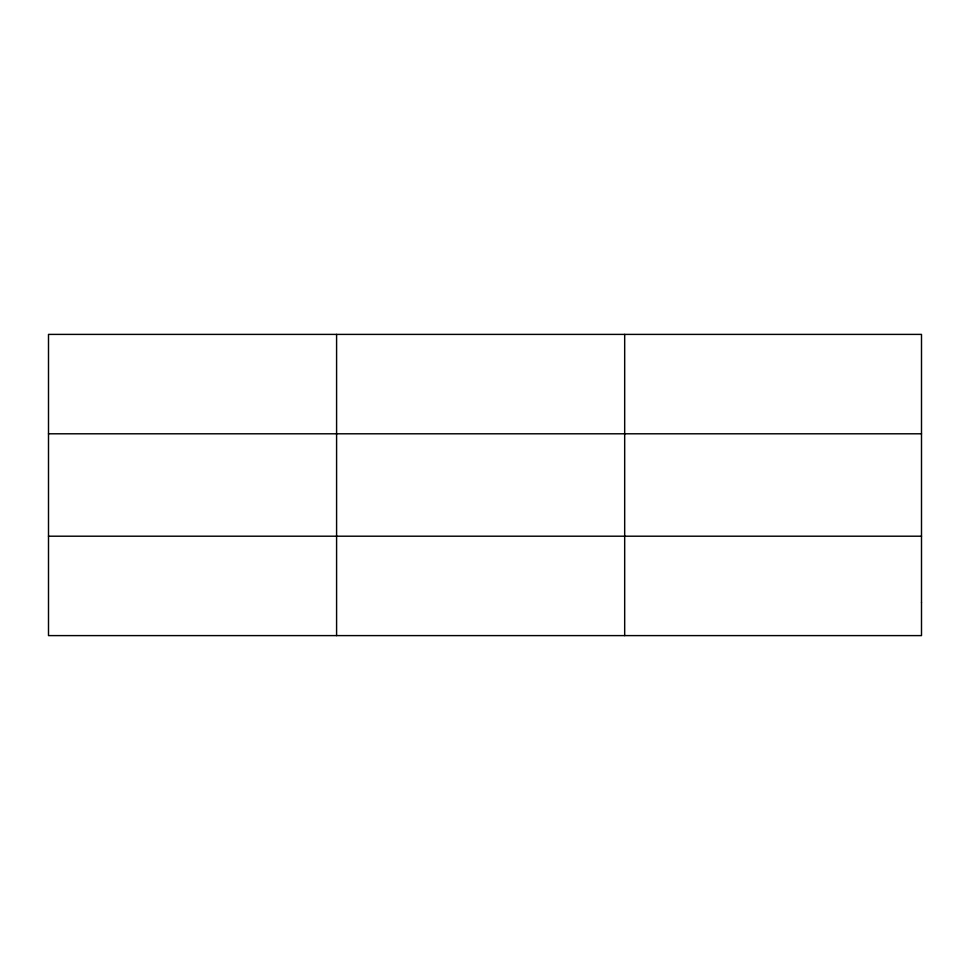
<?xml version="1.0" encoding="UTF-8"?>
<svg xmlns="http://www.w3.org/2000/svg" width="970" height="970" viewBox="0 0 970 970"><rect width="100%" height="100%" fill="white"/><g stroke="black" fill="none" stroke-linecap="round" stroke-linejoin="round"><path stroke-width="1.45" d="M336.59 635.605L336.59 334.395M624.68 635.605L624.68 334.395M48.5 433.796L921.5 433.796M48.5 536.204L921.5 536.204M921.5 602.479L921.5 635.605L48.5 635.605L48.5 334.395L921.5 334.395L921.5 602.479"/></g></svg>
